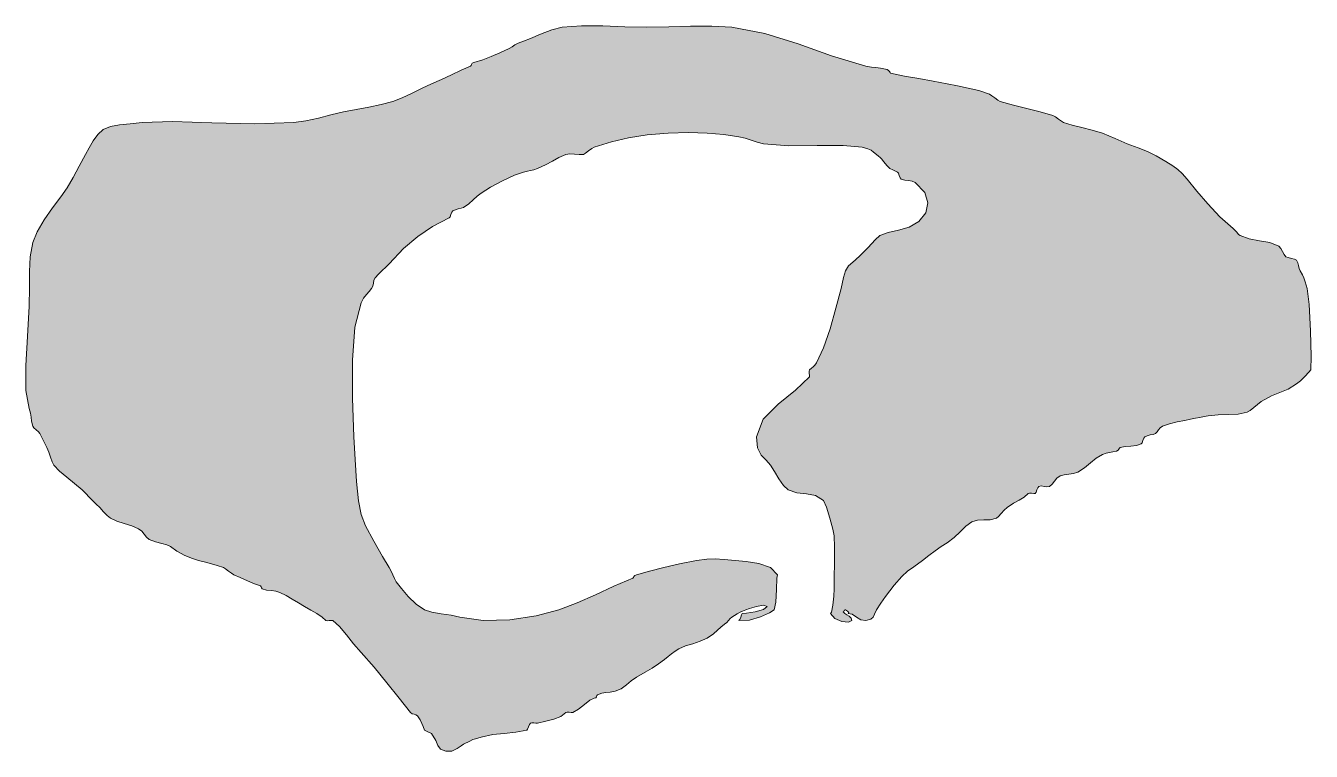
# Model space of a CAD drawing. Header units: inches. Extents: x -600 to 863, y -502 to 873.
# Drawn here: x 824 to 862.55, y -186.77 to -165.02 of the extents above; entities that cross this region are included whole.
import ezdxf

# ---------------------------------------------------------------- set-up
doc = ezdxf.new("R2010")
doc.units = ezdxf.units.IN
doc.header["$MEASUREMENT"] = 0
doc.layers.add('Layer 1', color=7, linetype='Continuous')

msp = doc.modelspace()

# ---------------------------------------------------------------- hatches: boundary and pattern name
at = {"layer": 'Layer 1', "true_color": 0xffffff}
msp.add_hatch(color=7, dxfattribs=at).paths.add_polyline_path([(848.664, -182.641), (848.683, -182.61), (848.638, -182.566), (848.58, -182.532), (848.558, -182.534), (848.551, -182.562), (848.521, -182.573), (848.509, -182.591), (848.558, -182.641), (848.619, -182.677), (848.694, -182.721), (848.754, -182.777), (848.77, -182.852), (848.672, -182.901), (848.474, -182.878), (848.265, -182.79), (848.134, -182.641), (848.166, -182.595), (848.205, -182.385), (848.234, -182.118), (848.24, -181.898), (848.238, -181.574), (848.25, -181.115), (848.256, -180.65), (848.24, -180.311), (848.198, -180.113), (848.114, -179.782), (848.014, -179.45), (847.923, -179.252), (847.685, -179.098), (847.409, -179.049), (847.126, -179.022), (846.863, -178.935), (846.727, -178.803), (846.586, -178.6), (846.451, -178.379), (846.334, -178.193), (846.199, -178.043), (846.056, -177.891), (845.946, -177.678), (845.911, -177.346), (846.115, -176.817), (846.566, -176.362), (847.086, -175.948), (847.499, -175.546), (847.506, -175.501), (847.496, -175.438), (847.488, -175.374), (847.499, -175.334), (847.565, -175.282), (847.617, -175.243), (847.662, -175.196), (847.711, -175.123), (847.921, -174.672), (848.118, -174.104), (848.297, -173.489), (848.452, -172.899), (848.525, -172.572), (848.579, -172.371), (848.674, -172.222), (848.875, -172.052), (849.036, -171.9), (849.26, -171.665), (849.477, -171.438), (849.616, -171.311), (849.86, -171.221), (850.17, -171.151), (850.494, -171.056), (850.781, -170.888), (850.988, -170.628), (851.056, -170.331), (850.96, -170.021), (850.676, -169.723), (850.577, -169.679), (850.47, -169.664), (850.358, -169.652), (850.252, -169.617), (850.222, -169.576), (850.196, -169.508), (850.172, -169.441), (850.146, -169.405), (850.005, -169.344), (849.912, -169.296), (849.831, -169.223), (849.723, -169.088), (849.67, -169.021), (849.626, -168.973), (849.577, -168.929), (849.511, -168.876), (849.423, -168.806), (849.35, -168.754), (849.25, -168.71), (849.087, -168.664), (848.516, -168.609), (847.732, -168.613), (846.885, -168.616), (846.122, -168.558), (845.93, -168.514), (845.751, -168.455), (845.572, -168.395), (845.381, -168.346), (844.938, -168.279), (844.437, -168.238), (843.877, -168.225), (843.264, -168.24), (842.631, -168.291), (842.076, -168.376), (841.56, -168.499), (841.04, -168.664), (840.973, -168.704), (840.875, -168.773), (840.781, -168.842), (840.723, -168.876), (840.593, -168.884), (840.455, -168.869), (840.319, -168.857), (840.193, -168.876), (839.988, -168.965), (839.791, -169.076), (839.582, -169.192), (839.346, -169.299), (839.235, -169.336), (839.14, -169.358), (839.041, -169.379), (838.923, -169.405), (838.658, -169.501), (838.299, -169.667), (837.936, -169.86), (837.652, -170.04), (837.54, -170.133), (837.418, -170.242), (837.281, -170.356), (837.123, -170.464), (837.053, -170.492), (836.969, -170.512), (836.883, -170.534), (836.805, -170.569), (836.776, -170.611), (836.75, -170.68), (836.725, -170.745), (836.699, -170.781), (836.198, -171.037), (835.752, -171.336), (835.33, -171.701), (834.899, -172.158), (834.801, -172.26), (834.689, -172.362), (834.577, -172.469), (834.476, -172.581), (834.441, -172.652), (834.424, -172.736), (834.406, -172.822), (834.369, -172.899), (834.295, -172.986), (834.213, -173.077), (834.131, -173.184), (834.052, -173.322), (833.864, -174.054), (833.792, -175.049), (833.797, -176.186), (833.84, -177.346), (833.874, -178.027), (833.919, -178.686), (833.978, -179.257), (834.052, -179.676), (834.191, -180.01), (834.435, -180.468), (834.698, -180.927), (834.899, -181.264), (834.957, -181.371), (835.006, -181.481), (835.055, -181.588), (835.111, -181.688), (835.262, -181.892), (835.466, -182.133), (835.705, -182.363), (835.958, -182.534), (836.178, -182.603), (836.457, -182.648), (836.752, -182.689), (837.017, -182.746), (837.714, -182.853), (838.517, -182.827), (839.31, -182.709), (839.981, -182.534), (840.535, -182.322), (841.083, -182.076), (841.637, -181.82), (842.205, -181.581), (842.222, -181.563), (842.237, -181.532), (842.264, -181.5), (842.311, -181.476), (842.707, -181.371), (843.136, -181.259), (843.602, -181.148), (844.11, -181.052), (844.419, -181.012), (844.675, -181.002), (844.939, -181.018), (845.275, -181.052), (845.602, -181.083), (845.983, -181.143), (846.329, -181.263), (846.546, -181.476), (846.524, -181.585), (846.512, -181.922), (846.489, -182.3), (846.44, -182.534), (846.308, -182.623), (846.035, -182.744), (845.699, -182.84), (845.381, -182.852), (845.409, -182.823), (845.439, -182.752), (845.467, -182.679), (845.487, -182.641), (845.609, -182.626), (845.871, -182.585), (846.126, -182.519), (846.229, -182.429), (846.123, -182.39), (845.915, -182.429), (845.705, -182.494), (845.593, -182.534), (845.497, -182.569), (845.426, -182.599), (845.333, -182.649), (845.17, -182.746), (845.119, -182.79), (845.071, -182.847), (845.021, -182.906), (844.958, -182.958), (844.842, -183.046), (844.743, -183.143), (844.621, -183.252), (844.429, -183.381), (844.224, -183.473), (844, -183.544), (843.779, -183.613), (843.581, -183.699), (843.472, -183.769), (843.365, -183.848), (843.261, -183.932), (843.158, -184.017), (842.978, -184.152), (842.788, -184.275), (842.571, -184.401), (842.311, -184.546), (842.156, -184.654), (842.01, -184.779), (841.854, -184.895), (841.676, -184.97), (841.523, -184.996), (841.397, -185.008), (841.279, -185.027), (841.146, -185.075), (841.125, -185.102), (841.117, -185.135), (841.098, -185.166), (841.04, -185.182), (840.913, -185.239), (840.75, -185.364), (840.573, -185.504), (840.405, -185.604), (840.359, -185.607), (840.294, -185.6), (840.23, -185.595), (840.193, -185.604), (840.04, -185.724), (839.831, -185.806), (839.592, -185.866), (839.346, -185.923), (839.296, -185.924), (839.237, -185.917), (839.18, -185.912), (839.135, -185.923), (839.109, -185.962), (839.078, -186.033), (839.049, -186.102), (839.028, -186.134), (838.691, -186.199), (838.35, -186.232), (838.002, -186.271), (837.652, -186.346), (837.481, -186.396), (837.404, -186.421), (837.318, -186.462), (837.123, -186.558), (837.057, -186.607), (836.936, -186.691), (836.775, -186.763), (836.593, -186.77), (836.439, -186.705), (836.36, -186.601), (836.292, -186.448), (836.17, -186.24), (836.128, -186.213), (836.06, -186.186), (835.993, -186.159), (835.958, -186.134), (835.918, -186.031), (835.881, -185.933), (835.83, -185.829), (835.746, -185.711), (835.701, -185.681), (835.644, -185.662), (835.583, -185.643), (835.534, -185.604), (835.195, -185.176), (834.83, -184.717), (834.446, -184.252), (834.052, -183.805), (833.83, -183.545), (833.613, -183.276), (833.404, -183.033), (833.205, -182.852), (833.16, -182.845), (833.096, -182.854), (833.033, -182.862), (832.993, -182.852), (832.884, -182.748), (832.73, -182.642), (832.55, -182.535), (832.357, -182.429), (832.176, -182.324), (831.992, -182.214), (831.805, -182.104), (831.617, -182.005), (831.501, -181.971), (831.363, -181.953), (831.22, -181.936), (831.088, -181.898), (831.067, -181.874), (831.059, -181.841), (831.039, -181.81), (830.981, -181.793), (830.855, -181.754), (830.649, -181.664), (830.424, -181.56), (830.24, -181.476), (830.168, -181.433), (830.077, -181.367), (829.988, -181.303), (829.923, -181.264), (829.738, -181.197), (829.564, -181.148), (829.385, -181.104), (829.182, -181.052), (829, -180.992), (828.767, -180.897), (828.529, -180.773), (828.334, -180.629), (828.232, -180.578), (828.074, -180.536), (827.887, -180.487), (827.699, -180.417), (827.614, -180.351), (827.551, -180.266), (827.482, -180.176), (827.382, -180.099), (827.178, -180.015), (826.949, -179.946), (826.726, -179.874), (826.534, -179.781), (826.44, -179.701), (826.334, -179.589), (826.223, -179.466), (826.111, -179.357), (826, -179.255), (825.897, -179.149), (825.796, -179.042), (825.688, -178.935), (825.462, -178.741), (825.226, -178.557), (825.01, -178.376), (824.84, -178.193), (824.793, -178.097), (824.744, -177.956), (824.69, -177.801), (824.629, -177.664), (824.566, -177.548), (824.515, -177.446), (824.467, -177.348), (824.417, -177.24), (824.375, -177.191), (824.307, -177.13), (824.24, -177.07), (824.205, -177.028), (824.17, -176.878), (824.156, -176.754), (824.141, -176.635), (824.1, -176.499), (823.998, -175.954), (823.996, -175.205), (824.045, -174.336), (824.1, -173.429), (824.109, -172.871), (824.106, -172.384), (824.127, -171.943), (824.205, -171.522), (824.339, -171.197), (824.547, -170.839), (824.796, -170.479), (825.052, -170.146), (825.238, -169.881), (825.415, -169.573), (825.596, -169.233), (825.793, -168.876), (825.898, -168.685), (826.021, -168.474), (826.162, -168.278), (826.322, -168.135), (826.543, -168.042), (826.811, -167.992), (827.125, -167.962), (827.487, -167.923), (828.399, -167.889), (829.582, -167.928), (830.855, -167.964), (832.04, -167.923), (832.402, -167.869), (832.775, -167.788), (833.15, -167.695), (833.522, -167.605), (833.904, -167.528), (834.289, -167.457), (834.66, -167.381), (835.005, -167.287), (835.291, -167.177), (835.586, -167.04), (835.882, -166.895), (836.17, -166.758), (836.463, -166.627), (836.764, -166.491), (837.059, -166.356), (837.334, -166.229), (837.355, -166.207), (837.368, -166.178), (837.39, -166.146), (837.44, -166.123), (837.705, -166.044), (837.957, -165.945), (838.217, -165.83), (838.499, -165.699), (838.585, -165.649), (838.662, -165.595), (838.765, -165.539), (838.923, -165.487), (839.137, -165.407), (839.438, -165.277), (839.772, -165.146), (840.087, -165.063), (840.669, -165.02), (841.302, -165.024), (841.963, -165.049), (842.629, -165.063), (843.279, -165.054), (843.938, -165.035), (844.576, -165.031), (845.17, -165.063), (846.166, -165.254), (847.158, -165.565), (848.162, -165.918), (849.193, -166.229), (849.359, -166.262), (849.49, -166.276), (849.632, -166.294), (849.828, -166.334), (849.876, -166.358), (849.903, -166.393), (849.92, -166.424), (849.935, -166.44), (850.352, -166.531), (850.782, -166.605), (851.213, -166.677), (851.628, -166.758), (851.938, -166.822), (852.257, -166.887), (852.579, -166.966), (852.898, -167.076), (852.969, -167.118), (853.062, -167.185), (853.153, -167.25), (853.217, -167.287), (853.618, -167.406), (854.021, -167.505), (854.418, -167.601), (854.805, -167.711), (854.876, -167.751), (854.969, -167.817), (855.059, -167.884), (855.122, -167.923), (855.382, -168), (855.674, -168.071), (855.981, -168.147), (856.287, -168.24), (856.479, -168.316), (856.665, -168.4), (856.847, -168.483), (857.028, -168.558), (857.363, -168.681), (857.641, -168.79), (857.902, -168.915), (858.193, -169.088), (858.404, -169.224), (858.552, -169.328), (858.679, -169.445), (858.828, -169.617), (859.122, -169.977), (859.452, -170.361), (859.813, -170.745), (860.205, -171.1), (860.254, -171.147), (860.314, -171.213), (860.373, -171.274), (860.416, -171.311), (860.692, -171.409), (860.998, -171.463), (861.304, -171.52), (861.581, -171.629), (861.642, -171.693), (861.689, -171.784), (861.736, -171.877), (861.793, -171.946), (861.857, -171.972), (861.955, -171.996), (862.052, -172.021), (862.11, -172.052), (862.147, -172.123), (862.17, -172.209), (862.189, -172.296), (862.217, -172.369), (862.285, -172.489), (862.326, -172.578), (862.366, -172.695), (862.428, -172.899), (862.486, -173.375), (862.531, -174.168), (862.552, -174.936), (862.534, -175.334), (862.477, -175.409), (862.36, -175.532), (862.225, -175.662), (862.11, -175.758), (861.854, -175.911), (861.611, -176.012), (861.354, -176.117), (861.052, -176.287), (860.938, -176.373), (860.826, -176.469), (860.721, -176.553), (860.628, -176.604), (860.354, -176.661), (860.062, -176.676), (859.761, -176.682), (859.464, -176.711), (859.337, -176.734), (859.212, -176.759), (859.081, -176.786), (858.934, -176.816), (858.758, -176.849), (858.532, -176.891), (858.297, -176.949), (858.087, -177.028), (858.019, -177.077), (857.971, -177.135), (857.928, -177.191), (857.875, -177.24), (857.806, -177.27), (857.72, -177.288), (857.632, -177.31), (857.558, -177.346), (857.53, -177.388), (857.504, -177.456), (857.478, -177.521), (857.452, -177.558), (857.309, -177.6), (857.139, -177.619), (856.967, -177.635), (856.816, -177.664), (856.803, -177.681), (856.784, -177.712), (856.756, -177.746), (856.711, -177.77), (856.6, -177.793), (856.497, -177.812), (856.396, -177.835), (856.287, -177.875), (856.105, -177.984), (855.935, -178.124), (855.755, -178.271), (855.546, -178.405), (855.42, -178.444), (855.276, -178.462), (855.136, -178.478), (855.017, -178.511), (854.921, -178.582), (854.847, -178.673), (854.778, -178.762), (854.699, -178.828), (854.625, -178.841), (854.54, -178.83), (854.455, -178.817), (854.381, -178.828), (854.347, -178.869), (854.324, -178.934), (854.304, -178.998), (854.275, -179.04), (854.229, -179.045), (854.165, -179.036), (854.103, -179.029), (854.063, -179.04), (853.94, -179.154), (853.795, -179.243), (853.625, -179.336), (853.428, -179.464), (853.337, -179.545), (853.246, -179.645), (853.166, -179.733), (853.11, -179.781), (852.923, -179.828), (852.727, -179.832), (852.537, -179.837), (852.369, -179.887), (852.194, -180.02), (852.025, -180.188), (851.843, -180.366), (851.628, -180.522), (851.454, -180.633), (851.273, -180.761), (851.085, -180.902), (850.887, -181.052), (850.627, -181.24), (850.445, -181.372), (850.273, -181.529), (850.04, -181.793), (849.909, -181.955), (849.777, -182.133), (849.645, -182.325), (849.511, -182.534), (849.449, -182.661), (849.409, -182.752), (849.341, -182.812), (849.193, -182.852), (849.047, -182.827), (848.912, -182.745), (848.785, -182.663)])

# ---------------------------------------------------------------- linework, layer by layer
at = {"layer": 'Layer 1', "lineweight": 0}
msp.add_lwpolyline([(848.664, -182.641), (848.683, -182.61), (848.638, -182.566), (848.58, -182.532), (848.558, -182.534), (848.551, -182.562), (848.521, -182.573), (848.509, -182.591), (848.558, -182.641), (848.619, -182.677), (848.694, -182.721), (848.754, -182.777), (848.77, -182.852), (848.672, -182.901), (848.474, -182.878), (848.265, -182.79), (848.134, -182.641), (848.166, -182.595), (848.205, -182.385), (848.234, -182.118), (848.24, -181.898), (848.238, -181.574), (848.25, -181.115), (848.256, -180.65), (848.24, -180.311), (848.198, -180.113), (848.114, -179.782), (848.014, -179.45), (847.923, -179.252), (847.685, -179.098), (847.409, -179.049), (847.126, -179.022), (846.863, -178.935), (846.727, -178.803), (846.586, -178.6), (846.451, -178.379), (846.334, -178.193), (846.199, -178.043), (846.056, -177.891), (845.946, -177.678), (845.911, -177.346), (846.115, -176.817), (846.566, -176.362), (847.086, -175.948), (847.499, -175.546), (847.506, -175.501), (847.496, -175.438), (847.488, -175.374), (847.499, -175.334), (847.565, -175.282), (847.617, -175.243), (847.662, -175.196), (847.711, -175.123), (847.921, -174.672), (848.118, -174.104), (848.297, -173.489), (848.452, -172.899), (848.525, -172.572), (848.579, -172.371), (848.674, -172.222), (848.875, -172.052), (849.036, -171.9), (849.26, -171.665), (849.477, -171.438), (849.616, -171.311), (849.86, -171.221), (850.17, -171.151), (850.494, -171.056), (850.781, -170.888), (850.988, -170.628), (851.056, -170.331), (850.96, -170.021), (850.676, -169.723), (850.577, -169.679), (850.47, -169.664), (850.358, -169.652), (850.252, -169.617), (850.222, -169.576), (850.196, -169.508), (850.172, -169.441), (850.146, -169.405), (850.005, -169.344), (849.912, -169.296), (849.831, -169.223), (849.723, -169.088), (849.67, -169.021), (849.626, -168.973), (849.577, -168.929), (849.511, -168.876), (849.423, -168.806), (849.35, -168.754), (849.25, -168.71), (849.087, -168.664), (848.516, -168.609), (847.732, -168.613), (846.885, -168.616), (846.122, -168.558), (845.93, -168.514), (845.751, -168.455), (845.572, -168.395), (845.381, -168.346), (844.938, -168.279), (844.437, -168.238), (843.877, -168.225), (843.264, -168.24), (842.631, -168.291), (842.076, -168.376), (841.56, -168.499), (841.04, -168.664), (840.973, -168.704), (840.875, -168.773), (840.781, -168.842), (840.723, -168.876), (840.593, -168.884), (840.455, -168.869), (840.319, -168.857), (840.193, -168.876), (839.988, -168.965), (839.791, -169.076), (839.582, -169.192), (839.346, -169.299), (839.235, -169.336), (839.14, -169.358), (839.041, -169.379), (838.923, -169.405), (838.658, -169.501), (838.299, -169.667), (837.936, -169.86), (837.652, -170.04), (837.54, -170.133), (837.418, -170.242), (837.281, -170.356), (837.123, -170.464), (837.053, -170.492), (836.969, -170.512), (836.883, -170.534), (836.805, -170.569), (836.776, -170.611), (836.75, -170.68), (836.725, -170.745), (836.699, -170.781), (836.198, -171.037), (835.752, -171.336), (835.33, -171.701), (834.899, -172.158), (834.801, -172.26), (834.689, -172.362), (834.577, -172.469), (834.476, -172.581), (834.441, -172.652), (834.424, -172.736), (834.406, -172.822), (834.369, -172.899), (834.295, -172.986), (834.213, -173.077), (834.131, -173.184), (834.052, -173.322), (833.864, -174.054), (833.792, -175.049), (833.797, -176.186), (833.84, -177.346), (833.874, -178.027), (833.919, -178.686), (833.978, -179.257), (834.052, -179.676), (834.191, -180.01), (834.435, -180.468), (834.698, -180.927), (834.899, -181.264), (834.957, -181.371), (835.006, -181.481), (835.055, -181.588), (835.111, -181.688), (835.262, -181.892), (835.466, -182.133), (835.705, -182.363), (835.958, -182.534), (836.178, -182.603), (836.457, -182.648), (836.752, -182.689), (837.017, -182.746), (837.714, -182.853), (838.517, -182.827), (839.31, -182.709), (839.981, -182.534), (840.535, -182.322), (841.083, -182.076), (841.637, -181.82), (842.205, -181.581), (842.222, -181.563), (842.237, -181.532), (842.264, -181.5), (842.311, -181.476), (842.707, -181.371), (843.136, -181.259), (843.602, -181.148), (844.11, -181.052), (844.419, -181.012), (844.675, -181.002), (844.939, -181.018), (845.275, -181.052), (845.602, -181.083), (845.983, -181.143), (846.329, -181.263), (846.546, -181.476), (846.524, -181.585), (846.512, -181.922), (846.489, -182.3), (846.44, -182.534), (846.308, -182.623), (846.035, -182.744), (845.699, -182.84), (845.381, -182.852), (845.409, -182.823), (845.439, -182.752), (845.467, -182.679), (845.487, -182.641), (845.609, -182.626), (845.871, -182.585), (846.126, -182.519), (846.229, -182.429), (846.123, -182.39), (845.915, -182.429), (845.705, -182.494), (845.593, -182.534), (845.497, -182.569), (845.426, -182.599), (845.333, -182.649), (845.17, -182.746), (845.119, -182.79), (845.071, -182.847), (845.021, -182.906), (844.958, -182.958), (844.842, -183.046), (844.743, -183.143), (844.621, -183.252), (844.429, -183.381), (844.224, -183.473), (844, -183.544), (843.779, -183.613), (843.581, -183.699), (843.472, -183.769), (843.365, -183.848), (843.261, -183.932), (843.158, -184.017), (842.978, -184.152), (842.788, -184.275), (842.571, -184.401), (842.311, -184.546), (842.156, -184.654), (842.01, -184.779), (841.854, -184.895), (841.676, -184.97), (841.523, -184.996), (841.397, -185.008), (841.279, -185.027), (841.146, -185.075), (841.125, -185.102), (841.117, -185.135), (841.098, -185.166), (841.04, -185.182), (840.913, -185.239), (840.75, -185.364), (840.573, -185.504), (840.405, -185.604), (840.359, -185.607), (840.294, -185.6), (840.23, -185.595), (840.193, -185.604), (840.04, -185.724), (839.831, -185.806), (839.592, -185.866), (839.346, -185.923), (839.296, -185.924), (839.237, -185.917), (839.18, -185.912), (839.135, -185.923), (839.109, -185.962), (839.078, -186.033), (839.049, -186.102), (839.028, -186.134), (838.691, -186.199), (838.35, -186.232), (838.002, -186.271), (837.652, -186.346), (837.481, -186.396), (837.404, -186.421), (837.318, -186.462), (837.123, -186.558), (837.057, -186.607), (836.936, -186.691), (836.775, -186.763), (836.593, -186.77), (836.439, -186.705), (836.36, -186.601), (836.292, -186.448), (836.17, -186.24), (836.128, -186.213), (836.06, -186.186), (835.993, -186.159), (835.958, -186.134), (835.918, -186.031), (835.881, -185.933), (835.83, -185.829), (835.746, -185.711), (835.701, -185.681), (835.644, -185.662), (835.583, -185.643), (835.534, -185.604), (835.195, -185.176), (834.83, -184.717), (834.446, -184.252), (834.052, -183.805), (833.83, -183.545), (833.613, -183.276), (833.404, -183.033), (833.205, -182.852), (833.16, -182.845), (833.096, -182.854), (833.033, -182.862), (832.993, -182.852), (832.884, -182.748), (832.73, -182.642), (832.55, -182.535), (832.357, -182.429), (832.176, -182.324), (831.992, -182.214), (831.805, -182.104), (831.617, -182.005), (831.501, -181.971), (831.363, -181.953), (831.22, -181.936), (831.088, -181.898), (831.067, -181.874), (831.059, -181.841), (831.039, -181.81), (830.981, -181.793), (830.855, -181.754), (830.649, -181.664), (830.424, -181.56), (830.24, -181.476), (830.168, -181.433), (830.077, -181.367), (829.988, -181.303), (829.923, -181.264), (829.738, -181.197), (829.564, -181.148), (829.385, -181.104), (829.182, -181.052), (829, -180.992), (828.767, -180.897), (828.529, -180.773), (828.334, -180.629), (828.232, -180.578), (828.074, -180.536), (827.887, -180.487), (827.699, -180.417), (827.614, -180.351), (827.551, -180.266), (827.482, -180.176), (827.382, -180.099), (827.178, -180.015), (826.949, -179.946), (826.726, -179.874), (826.534, -179.781), (826.44, -179.701), (826.334, -179.589), (826.223, -179.466), (826.111, -179.357), (826, -179.255), (825.897, -179.149), (825.796, -179.042), (825.688, -178.935), (825.462, -178.741), (825.226, -178.557), (825.01, -178.376), (824.84, -178.193), (824.793, -178.097), (824.744, -177.956), (824.69, -177.801), (824.629, -177.664), (824.566, -177.548), (824.515, -177.446), (824.467, -177.348), (824.417, -177.24), (824.375, -177.191), (824.307, -177.13), (824.24, -177.07), (824.205, -177.028), (824.17, -176.878), (824.156, -176.754), (824.141, -176.635), (824.1, -176.499), (823.998, -175.954), (823.996, -175.205), (824.045, -174.336), (824.1, -173.429), (824.109, -172.871), (824.106, -172.384), (824.127, -171.943), (824.205, -171.522), (824.339, -171.197), (824.547, -170.839), (824.796, -170.479), (825.052, -170.146), (825.238, -169.881), (825.415, -169.573), (825.596, -169.233), (825.793, -168.876), (825.898, -168.685), (826.021, -168.474), (826.162, -168.278), (826.322, -168.135), (826.543, -168.042), (826.811, -167.992), (827.125, -167.962), (827.487, -167.923), (828.399, -167.889), (829.582, -167.928), (830.855, -167.964), (832.04, -167.923), (832.402, -167.869), (832.775, -167.788), (833.15, -167.695), (833.522, -167.605), (833.904, -167.528), (834.289, -167.457), (834.66, -167.381), (835.005, -167.287), (835.291, -167.177), (835.586, -167.04), (835.882, -166.895), (836.17, -166.758), (836.463, -166.627), (836.764, -166.491), (837.059, -166.356), (837.334, -166.229), (837.355, -166.207), (837.368, -166.178), (837.39, -166.146), (837.44, -166.123), (837.705, -166.044), (837.957, -165.945), (838.217, -165.83), (838.499, -165.699), (838.585, -165.649), (838.662, -165.595), (838.765, -165.539), (838.923, -165.487), (839.137, -165.407), (839.438, -165.277), (839.772, -165.146), (840.087, -165.063), (840.669, -165.02), (841.302, -165.024), (841.963, -165.049), (842.629, -165.063), (843.279, -165.054), (843.938, -165.035), (844.576, -165.031), (845.17, -165.063), (846.166, -165.254), (847.158, -165.565), (848.162, -165.918), (849.193, -166.229), (849.359, -166.262), (849.49, -166.276), (849.632, -166.294), (849.828, -166.334), (849.876, -166.358), (849.903, -166.393), (849.92, -166.424), (849.935, -166.44), (850.352, -166.531), (850.782, -166.605), (851.213, -166.677), (851.628, -166.758), (851.938, -166.822), (852.257, -166.887), (852.579, -166.966), (852.898, -167.076), (852.969, -167.118), (853.062, -167.185), (853.153, -167.25), (853.217, -167.287), (853.618, -167.406), (854.021, -167.505), (854.418, -167.601), (854.805, -167.711), (854.876, -167.751), (854.969, -167.817), (855.059, -167.884), (855.122, -167.923), (855.382, -168), (855.674, -168.071), (855.981, -168.147), (856.287, -168.24), (856.479, -168.316), (856.665, -168.4), (856.847, -168.483), (857.028, -168.558), (857.363, -168.681), (857.641, -168.79), (857.902, -168.915), (858.193, -169.088), (858.404, -169.224), (858.552, -169.328), (858.679, -169.445), (858.828, -169.617), (859.122, -169.977), (859.452, -170.361), (859.813, -170.745), (860.205, -171.1), (860.254, -171.147), (860.314, -171.213), (860.373, -171.274), (860.416, -171.311), (860.692, -171.409), (860.998, -171.463), (861.304, -171.52), (861.581, -171.629), (861.642, -171.693), (861.689, -171.784), (861.736, -171.877), (861.793, -171.946), (861.857, -171.972), (861.955, -171.996), (862.052, -172.021), (862.11, -172.052), (862.147, -172.123), (862.17, -172.209), (862.189, -172.296), (862.217, -172.369), (862.285, -172.489), (862.326, -172.578), (862.366, -172.695), (862.428, -172.899), (862.486, -173.375), (862.531, -174.168), (862.552, -174.936), (862.534, -175.334), (862.477, -175.409), (862.36, -175.532), (862.225, -175.662), (862.11, -175.758), (861.854, -175.911), (861.611, -176.012), (861.354, -176.117), (861.052, -176.287), (860.938, -176.373), (860.826, -176.469), (860.721, -176.553), (860.628, -176.604), (860.354, -176.661), (860.062, -176.676), (859.761, -176.682), (859.464, -176.711), (859.337, -176.734), (859.212, -176.759), (859.081, -176.786), (858.934, -176.816), (858.758, -176.849), (858.532, -176.891), (858.297, -176.949), (858.087, -177.028), (858.019, -177.077), (857.971, -177.135), (857.928, -177.191), (857.875, -177.24), (857.806, -177.27), (857.72, -177.288), (857.632, -177.31), (857.558, -177.346), (857.53, -177.388), (857.504, -177.456), (857.478, -177.521), (857.452, -177.558), (857.309, -177.6), (857.139, -177.619), (856.967, -177.635), (856.816, -177.664), (856.803, -177.681), (856.784, -177.712), (856.756, -177.746), (856.711, -177.77), (856.6, -177.793), (856.497, -177.812), (856.396, -177.835), (856.287, -177.875), (856.105, -177.984), (855.935, -178.124), (855.755, -178.271), (855.546, -178.405), (855.42, -178.444), (855.276, -178.462), (855.136, -178.478), (855.017, -178.511), (854.921, -178.582), (854.847, -178.673), (854.778, -178.762), (854.699, -178.828), (854.625, -178.841), (854.54, -178.83), (854.455, -178.817), (854.381, -178.828), (854.347, -178.869), (854.324, -178.934), (854.304, -178.998), (854.275, -179.04), (854.229, -179.045), (854.165, -179.036), (854.103, -179.029), (854.063, -179.04), (853.94, -179.154), (853.795, -179.243), (853.625, -179.336), (853.428, -179.464), (853.337, -179.545), (853.246, -179.645), (853.166, -179.733), (853.11, -179.781), (852.923, -179.828), (852.727, -179.832), (852.537, -179.837), (852.369, -179.887), (852.194, -180.02), (852.025, -180.188), (851.843, -180.366), (851.628, -180.522), (851.454, -180.633), (851.273, -180.761), (851.085, -180.902), (850.887, -181.052), (850.627, -181.24), (850.445, -181.372), (850.273, -181.529), (850.04, -181.793), (849.909, -181.955), (849.777, -182.133), (849.645, -182.325), (849.511, -182.534), (849.449, -182.661), (849.409, -182.752), (849.341, -182.812), (849.193, -182.852), (849.047, -182.827), (848.912, -182.745), (848.785, -182.663), (848.664, -182.641), (848.664, -182.641)], dxfattribs=at)

doc.saveas('drawing.dxf')
